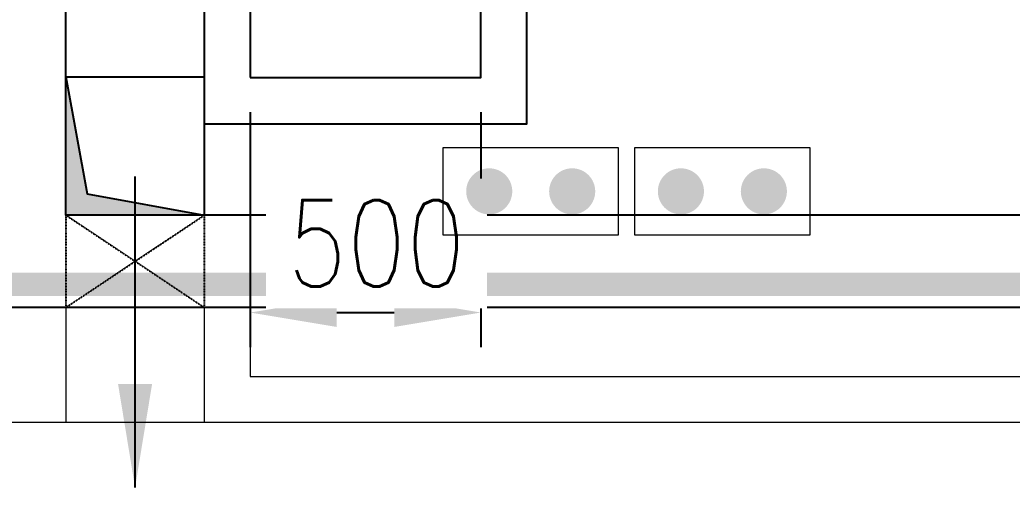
# Model space of a CAD drawing. Header units: inches. Extents: x 8618018 to 8935006, y 2431589 to 2567223.
# Drawn here: x 8672386 to 8674539, y 2517050 to 2518113 of the extents above; entities that cross this region are included whole.
import ezdxf

# ---------------------------------------------------------------- set-up
doc = ezdxf.new("R2010")
doc.units = ezdxf.units.IN
doc.header["$MEASUREMENT"] = 0
doc.linetypes.add('HIDDEN', pattern=[0.375, 0.25, -0.125])
doc.linetypes.add('PHANTOM', pattern=[2.5, 1.25, -0.25, 0.25, -0.25, 0.25, -0.25])
doc.layers.get('Defpoints').update_dxf_attribs({"color": 252})
for name, color, linetype in [('Civil', 252, 'Continuous'), ('HIDDEN', 252, 'HIDDEN'), ('LCS', 4, 'Continuous'), ('MOTOR LOCATION', 3, 'Continuous'), ('T', 3, 'Continuous')]:
    doc.layers.add(name, color=color, linetype=linetype)
doc.layers.add('DIM', color=252, linetype='Continuous', lineweight=13)
doc.layers.add('TRENCH', color=252, linetype='Continuous', lineweight=13)
doc.styles.add('DIM', font='romans.shx', dxfattribs={"width": 0.8})
doc.styles.add('ISOCPEUR', font='isocpeur.ttf')
doc.styles.add('Roman', font='romans')
doc.dimstyles.new('DIM', dxfattribs={"dimscale": 175, "dimtxt": 2.5, "dimasz": 2.5, "dimexe": 0.875, "dimexo": 0.875, "dimgap": 1, "dimtad": 1, "dimdec": 0, "dimzin": 9, "dimdsep": 46, "dimtxsty": 'ISOCPEUR', "dimblk": 'OBLIQUE', "dimcen": 0.09, "dimclrd": 256, "dimclre": 256, "dimclrt": 252, "dimadec": 0, "dimazin": 0, "dimtfac": 1, "dimtdec": 0, "dimtmove": 0, "dimatfit": 3, "dimfxl": 1, "dimtfill": 1, "dimtolj": 1, "dimtzin": 0, "dimarcsym": 0})
doc.dimstyles.new('DIM_100', dxfattribs={"dimscale": 75, "dimtxt": 2.5, "dimasz": 2.5, "dimexe": 1, "dimexo": 1, "dimgap": 0.75, "dimtad": 1, "dimdec": 0, "dimrnd": 1, "dimzin": 12, "dimdsep": 46, "dimtxsty": 'DIM', "dimcen": 0.09, "dimclrd": 256, "dimclre": 256, "dimclrt": 3, "dimadec": 0, "dimazin": 0, "dimtfac": 0.046875, "dimtdec": 0, "dimtmove": 0, "dimatfit": 3, "dimfxl": 1, "dimtolj": 1, "dimtzin": 12, "dimlwd": -1, "dimlwe": -1, "dimarcsym": 0})
doc.dimstyles.new('New_DIM_90', dxfattribs={"dimscale": 90, "dimtxt": 2.5, "dimasz": 2.5, "dimexe": 0.875, "dimexo": 0.875, "dimgap": 1, "dimtad": 1, "dimdec": 0, "dimzin": 9, "dimdsep": 46, "dimtxsty": 'ISOCPEUR', "dimcen": 0.09, "dimclrd": 256, "dimclre": 256, "dimclrt": 4, "dimadec": 0, "dimazin": 0, "dimtfac": 1, "dimtdec": 0, "dimtmove": 0, "dimatfit": 3, "dimfxl": 1, "dimtfill": 1, "dimtolj": 1, "dimtzin": 0, "dimarcsym": 0})

# ---------------------------------------------------------------- blocks, each defined once
blk = doc.blocks.new('_Oblique')
at = {"color": 0, "linetype": 'ByBlock', "lineweight": -2}
blk.add_line((-0.5, -0.5), (0.5, 0.5), dxfattribs=at)
blk = doc.blocks.new('*D343')
at = {"transparency": 16777216}
for p, q in [((8672886, 2517913.1), (8672886, 2517403.6)), ((8673386, 2517913.1), (8673386, 2517403.6)), ((8673073.5, 2517478.6), (8673198.5, 2517478.6))]:
    blk.add_line(p, q, dxfattribs=at)
for points in [[(8673073.5, 2517509.8), (8673073.5, 2517447.3), (8672886, 2517478.6)], [(8673198.5, 2517509.8), (8673198.5, 2517447.3), (8673386, 2517478.6)]]:
    blk.add_solid(points, dxfattribs=at)
at = {"layer": 'Defpoints', "color": 0, "transparency": 16777216}
for p in [(8672886, 2517988.1), (8673386, 2517988.1)]:
    blk.add_point(p, dxfattribs=at)
at = {"color": 3, "transparency": 16777216, "insert": (8673159.8, 2517628.6), "char_height": 187.5, "attachment_point": 5, "style": 'DIM', "bg_fill": 3, "box_fill_scale": 1.25, "bg_fill_color": 256, "bg_fill_true_color": 13158600, "bg_fill_transparency": 0}
blk.add_mtext('\\A1;500', dxfattribs=at)
at = {"layer": 'Defpoints', "color": 0, "transparency": 16777216}
blk.add_point((8673386, 2517478.6), dxfattribs=at)
blk = doc.blocks.new('LCS')
at = {"layer": 'T', "color": 4, "lineweight": 0}
blk.add_lwpolyline([(-590, 295), (-210, 295), (-210, 105), (-590, 105)], close=True, dxfattribs=at)
at = {"layer": 'T', "color": 4, "const_width": 50}
for points in [[(-515, 200, 1), (-465, 200, 1)], [(-335, 200, 1), (-285, 200, 1)]]:
    blk.add_lwpolyline(points, format="xyb", close=True, dxfattribs=at)
at = {"layer": 'MOTOR LOCATION', "color": 4, "style": 'Roman'}
blk.add_attdef('XXX', (246.1, 103.3), '', height=240, dxfattribs=at)
blk = doc.blocks.new('GA CRM')
at = {"layer": 'Civil'}
h = blk.add_hatch(color=256, dxfattribs=at)
h.dxf.hatch_style = 1
h.paths.add_polyline_path([(44451.3, 46396.1), (44405, 46649.8), (44405, 46349.8), (44705, 46349.8)])
at = {"linetype": 'PHANTOM', "const_width": 50}
blk.add_lwpolyline([(34855, 53499.8), (74055, 53499.8), (74055, 46199.8), (34855, 46199.8)], close=True, dxfattribs=at)
at = {"layer": 'Civil'}
for points in [[(69405, 46149.8), (34805, 46149.8), (34805, 53549.8), (69405, 53549.8)], [(48605, 46349.8), (44405, 46349.8), (44405, 52049.8)], [(44405, 46649.8), (44451.3, 46396.1), (44705, 46349.8)]]:
    blk.add_lwpolyline(points, dxfattribs=at)
blk.add_lwpolyline([(44405, 46649.8), (44705, 46649.8), (44705, 46349.8), (44405, 46349.8)], close=True, dxfattribs=at)
at = {"layer": 'HIDDEN', "ltscale": 0.5}
for p, q in [((44405, 46349.8), (44405, 46149.8)), ((44405, 46349.8), (44705, 46149.8)), ((44405, 46149.8), (44705, 46349.5)), ((44705, 46349.8), (44705, 46149.8))]:
    blk.add_line(p, q, dxfattribs=at)
at = {"layer": 'TRENCH'}
for p, q in [((44405, 46149.8), (44405, 45899.8)), ((44705, 46149.8), (44705, 45899.8))]:
    blk.add_line(p, q, dxfattribs=at)
for points in [[(44805, 46150.2), (44805, 45999.8), (49005, 45999.8), (49005, 46150.2)], [(87805, 45899.8), (33905, 45899.8)]]:
    blk.add_lwpolyline(points, dxfattribs=at)
at = {"layer": 'DIM'}
for points, dimstyle in [([(44555, 45758.9), (44555, 46433.5)], 'New_DIM_90'), ([(56293.1, 46099.8), (54646.6, 43941.1), (44866.3, 43941.1)], 'DIM')]:
    blk.add_leader(points, dimstyle=dimstyle, override={"dimgap": 1, "dimtad": 0}, dxfattribs=at)

msp = doc.modelspace()

# ---------------------------------------------------------------- block references
at = {"color": 252}
msp.add_blockref('GA CRM', (8628081, 2471340), dxfattribs=at)

# ---------------------------------------------------------------- next in the draw order: linework, layer by layer
at = {"color": 7}
for points in [[(8672786, 2517888.1), (8673486, 2517888.1), (8673486, 2518588.1), (8672786, 2518588.1)], [(8672886, 2517988.1), (8673386, 2517988.1), (8673386, 2518488.1), (8672886, 2518488.1)]]:
    msp.add_lwpolyline(points, close=True, dxfattribs=at)

# ---------------------------------------------------------------- next in the draw order: block references
at = {"layer": 'LCS'}
msp.add_blockref('LCS', (8674310.3, 2517541.4, 59160), dxfattribs=at)

# ---------------------------------------------------------------- next in the draw order: dimensions: what is measured, and where the dimension line sits
dim = msp.add_linear_dim(base=(8673386, 2517478.6), p1=(8672886, 2517988.1), p2=(8673386, 2517988.1), dimstyle='DIM_100', override={"dimfxl": 0.18, "dimtfill": 1, "dimtfillclr": 256, "dimarcsym": 1})
dim.commit()
dim.dimension.update_dxf_attribs({"geometry": '*D343', "text_midpoint": (8673159.8, 2517478.6), "dimtype": 160})

# ---------------------------------------------------------------- next in the draw order: block references
msp.add_blockref('LCS', (8673894.4, 2517541.4, 59160), dxfattribs=at)

doc.saveas('drawing.dxf')
